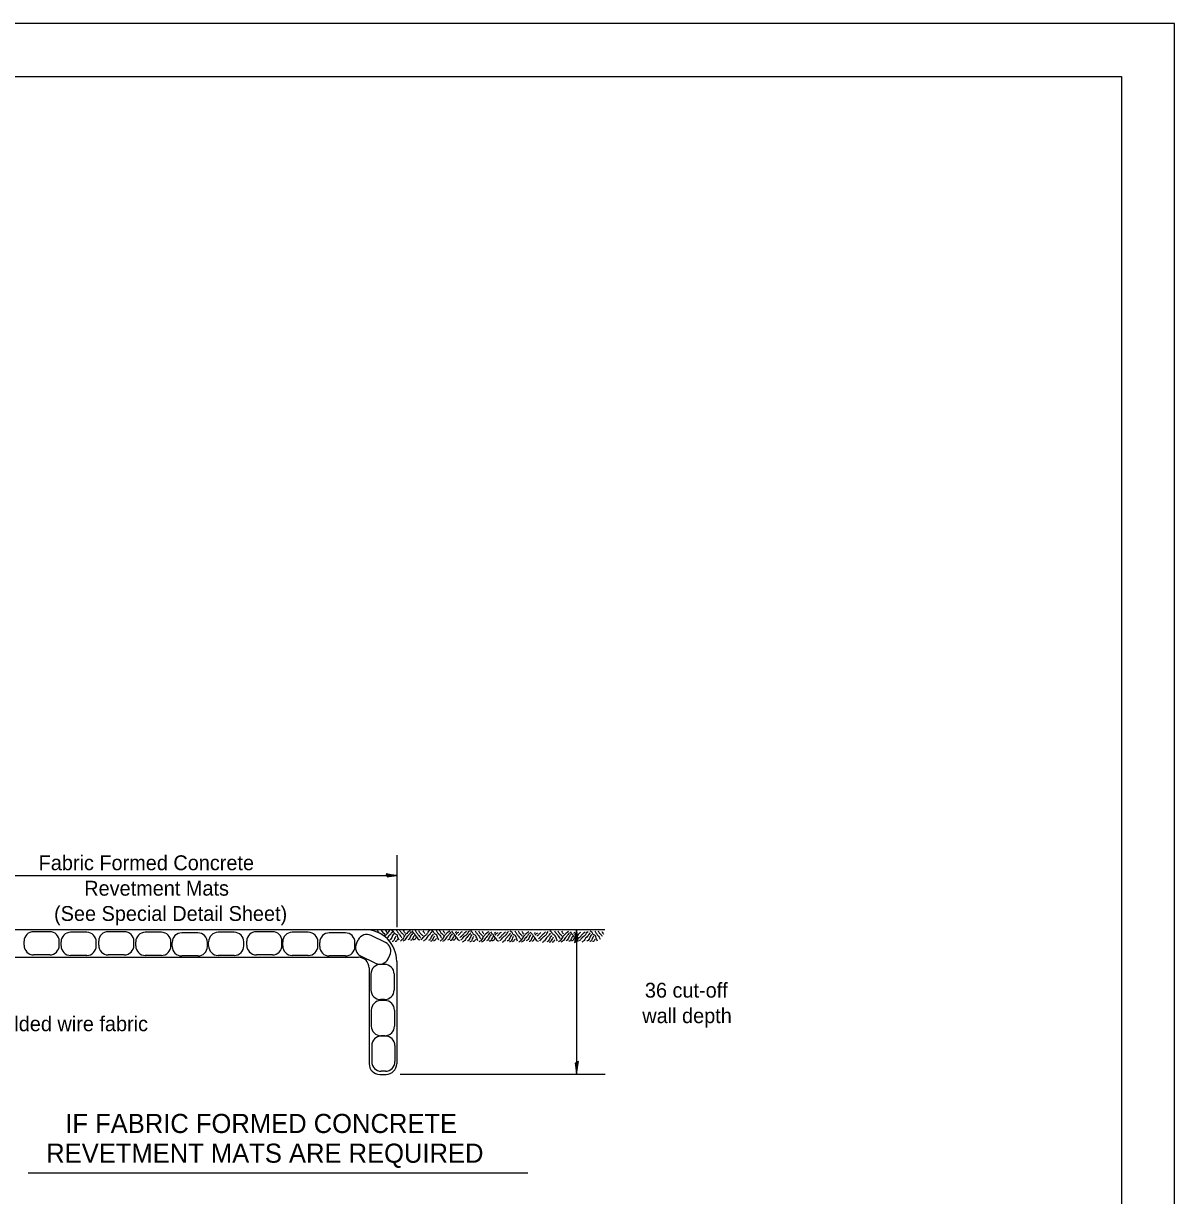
# Model space of a CAD drawing. Extents: x 0 to 2.83, y 0 to 1.83.
# Drawn here: x 1.93 to 2.833, y 0.913 to 1.833 of the extents above; entities that cross this region are included whole.
import ezdxf

# ---------------------------------------------------------------- set-up
doc = ezdxf.new("R2010")
doc.units = 0
for name, color, linetype in [('RD_Pr_Roadway_Dimensions', 7, 'Continuous'), ('RD_Pr_Roadway_Notes', 7, 'Continuous'), ('SH_General_Details', 7, 'Continuous'), ('SH_Printer_Plotting_Border', 7, 'Continuous')]:
    doc.layers.add(name, color=color, linetype=linetype)

msp = doc.modelspace()

# ---------------------------------------------------------------- linework, layer by layer
at = {"layer": 'RD_Pr_Roadway_Dimensions'}
for p, q in [((2.22275, 1.18045), (2.22275, 1.12376)), ((1.84115, 1.16444), (2.22275, 1.16444)), ((2.36392, 1.12196), (2.36392, 1.00833)), ((2.3863, 1.00833), (2.22538, 1.00833))]:
    msp.add_line(p, q, dxfattribs=at)
for points in [[(2.2151, 1.16455), (2.21536, 1.16341), (2.21859, 1.1639), (2.22275, 1.16444), (2.21831, 1.16504), (2.21442, 1.16573), (2.2151, 1.16455), (2.21544, 1.16379), (2.21995, 1.16444), (2.21502, 1.16531), (2.21575, 1.16433), (2.21783, 1.16447), (2.21583, 1.16477)], [(2.36379, 1.11278), (2.36516, 1.11309), (2.36457, 1.11697), (2.36392, 1.12196), (2.36319, 1.11663), (2.36237, 1.11196), (2.36379, 1.11278), (2.36469, 1.11319), (2.36391, 1.11861), (2.36287, 1.11268), (2.36404, 1.11356), (2.36388, 1.11605), (2.36352, 1.11365)], [(2.36406, 1.01751), (2.36269, 1.0172), (2.36328, 1.01332), (2.36392, 1.00833), (2.36465, 1.01366), (2.36547, 1.01833), (2.36406, 1.01751), (2.36315, 1.0171), (2.36393, 1.01168), (2.36497, 1.0176), (2.3638, 1.01673), (2.36396, 1.01424), (2.36432, 1.01664)]]:
    msp.add_lwpolyline(points, dxfattribs=at)
at = {"layer": 'RD_Pr_Roadway_Notes'}
msp.add_line((1.93354, 0.93098), (2.3257, 0.93098), dxfattribs=at)
at = {"layer": 'SH_General_Details'}
for p, q in [((2.83333, 1.83333), (-0.00001, 1.83333)), ((2.83333, 0), (2.83333, 1.83333)), ((1.84948, 1.12196), (2.19775, 1.12196)), ((1.95034, 1.12032), (1.93773, 1.12032)), ((1.97941, 1.11988), (1.96679, 1.11988)), ((2.00891, 1.12032), (1.99629, 1.12032)), ((2.03797, 1.11988), (2.02536, 1.11988)), ((2.06659, 1.11944), (2.05398, 1.11944)), ((2.09522, 1.11988), (2.0826, 1.11988)), ((2.12516, 1.12032), (2.11255, 1.12032)), ((2.15334, 1.11988), (2.14073, 1.11988)), ((2.18241, 1.11944), (2.16979, 1.11944)), ((2.19115, 1.11113), (2.19255, 1.11399)), ((2.19775, 1.12196), (2.38606, 1.12196)), ((2.21392, 1.11186), (2.20259, 1.11742)), ((1.93023, 1.10963), (1.93023, 1.11282)), ((1.95784, 1.10963), (1.95784, 1.11282)), ((1.95929, 1.10919), (1.95929, 1.11238)), ((1.98691, 1.10919), (1.98691, 1.11238)), ((1.98879, 1.10963), (1.98879, 1.11282)), ((2.01641, 1.10963), (2.01641, 1.11282)), ((2.01786, 1.10919), (2.01786, 1.11238)), ((2.04547, 1.10919), (2.04547, 1.11238)), ((2.04648, 1.10875), (2.04648, 1.11194)), ((2.07409, 1.10875), (2.07409, 1.11194)), ((2.0751, 1.10919), (2.0751, 1.11238)), ((2.10272, 1.10919), (2.10272, 1.11238)), ((2.10505, 1.10963), (2.10505, 1.11282)), ((2.13266, 1.10963), (2.13266, 1.11282)), ((2.13323, 1.10919), (2.13323, 1.11238)), ((2.16084, 1.10919), (2.16084, 1.11238)), ((2.16229, 1.10875), (2.16229, 1.11194)), ((2.18991, 1.10875), (2.18991, 1.11194)), ((1.84948, 1.10029), (2.19275, 1.10029)), ((1.95034, 1.10213), (1.93773, 1.10213)), ((1.97941, 1.10169), (1.96679, 1.10169)), ((2.00891, 1.10213), (1.99629, 1.10213)), ((2.03797, 1.10169), (2.02536, 1.10169)), ((2.06659, 1.10125), (2.05398, 1.10125)), ((2.09522, 1.10169), (2.0826, 1.10169)), ((2.12516, 1.10213), (2.11255, 1.10213)), ((2.15334, 1.10169), (2.14073, 1.10169)), ((2.18241, 1.10125), (2.16979, 1.10125)), ((2.2059, 1.09553), (2.19457, 1.10109)), ((2.21593, 1.09896), (2.21734, 1.10182)), ((2.22275, 1.09696), (2.22275, 1.01666)), ((2.20109, 1.09196), (2.20109, 1.01666)), ((2.2025, 1.08713), (2.2025, 1.07451)), ((2.2132, 1.09463), (2.21, 1.09463)), ((2.2207, 1.08713), (2.2207, 1.07451)), ((2.2028, 1.05875), (2.2028, 1.04613)), ((2.2132, 1.06701), (2.21, 1.06701)), ((2.2135, 1.06625), (2.2103, 1.06625)), ((2.221, 1.05875), (2.221, 1.04613)), ((2.20314, 1.0309), (2.20314, 1.01829)), ((2.2135, 1.03863), (2.2103, 1.03863)), ((2.21383, 1.0384), (2.21064, 1.0384)), ((2.22133, 1.0309), (2.22133, 1.01829)), ((2.20942, 1.00833), (2.21442, 1.00833)), ((2.21383, 1.01079), (2.21064, 1.01079))]:
    msp.add_line(p, q, dxfattribs=at)
msp.add_lwpolyline([(0.16666, 1.79167), (2.79166, 1.79167), (2.79166, 0.04167), (0.16666, 0.04167)], close=True, dxfattribs=at)
for centre, radius, start, end in [((1.93773, 1.11282), 0.0075, 90, 180), ((1.95034, 1.11282), 0.0075, 360, 90), ((1.96679, 1.11238), 0.0075, 90, 180), ((1.97941, 1.11238), 0.0075, 360, 90), ((1.99629, 1.11282), 0.0075, 90, 180), ((2.00891, 1.11282), 0.0075, 360, 90), ((2.02536, 1.11238), 0.0075, 90, 180), ((2.03797, 1.11238), 0.0075, 360, 90), ((2.05398, 1.11194), 0.0075, 90, 180), ((2.06659, 1.11194), 0.0075, 360, 90), ((2.0826, 1.11238), 0.0075, 90, 180), ((2.09522, 1.11238), 0.0075, 360, 90), ((2.11255, 1.11282), 0.0075, 90, 180), ((2.12516, 1.11282), 0.0075, 360, 90), ((2.14073, 1.11238), 0.0075, 90, 180), ((2.15334, 1.11238), 0.0075, 360, 90), ((2.16979, 1.11194), 0.0075, 90, 180), ((2.18241, 1.11194), 0.0075, 360, 90), ((2.19929, 1.11069), 0.0075, 63.85267, 153.85267), ((2.19775, 1.09696), 0.025, 0, 90), ((1.93773, 1.10963), 0.0075, 180, 270), ((1.95034, 1.10963), 0.0075, 270, 360), ((1.96679, 1.10919), 0.0075, 180, 270), ((1.97941, 1.10919), 0.0075, 270, 360), ((1.99629, 1.10963), 0.0075, 180, 270), ((2.00891, 1.10963), 0.0075, 270, 360), ((2.02536, 1.10919), 0.0075, 180, 270), ((2.03797, 1.10919), 0.0075, 270, 360), ((2.05398, 1.10875), 0.0075, 180, 270), ((2.06659, 1.10875), 0.0075, 270, 360), ((2.0826, 1.10919), 0.0075, 180, 270), ((2.09522, 1.10919), 0.0075, 270, 360), ((2.11255, 1.10963), 0.0075, 180, 270), ((2.12516, 1.10963), 0.0075, 270, 360), ((2.14073, 1.10919), 0.0075, 180, 270), ((2.15334, 1.10919), 0.0075, 270, 360), ((2.16979, 1.10875), 0.0075, 180, 270), ((2.18241, 1.10875), 0.0075, 270, 360), ((2.19788, 1.10782), 0.0075, 153.85267, 243.85267), ((2.21061, 1.10513), 0.0075, 333.85267, 63.85267), ((2.19275, 1.09196), 0.00833, 0, 90), ((2.2092, 1.10226), 0.0075, 243.85267, 333.85267), ((2.21, 1.08713), 0.0075, 90, 180), ((2.2132, 1.08713), 0.0075, 360, 90), ((2.21, 1.07451), 0.0075, 180, 270), ((2.2132, 1.07451), 0.0075, 270, 360), ((2.2103, 1.05875), 0.0075, 90, 180), ((2.2135, 1.05875), 0.0075, 360, 90), ((2.2103, 1.04613), 0.0075, 180, 270), ((2.2135, 1.04613), 0.0075, 270, 360), ((2.21064, 1.0309), 0.0075, 90, 180), ((2.21383, 1.0309), 0.0075, 360, 90), ((2.20942, 1.01666), 0.00833, 180, 270), ((2.21064, 1.01829), 0.0075, 180, 270), ((2.21383, 1.01829), 0.0075, 270, 360), ((2.21442, 1.01666), 0.00833, 270, 360)]:
    msp.add_arc(centre, radius, start, end, dxfattribs=at)
for points in [[(2.20702, 1.12196), (2.20722, 1.12166), (2.2087, 1.11969), (2.20905, 1.11926)], [(2.21022, 1.12196), (2.21061, 1.12139), (2.21134, 1.12034), (2.21259, 1.11928), (2.21333, 1.11823)], [(2.21299, 1.11678), (2.21391, 1.11761), (2.21565, 1.11907), (2.2162, 1.11995), (2.21729, 1.12144)], [(2.21382, 1.12158), (2.21468, 1.12027), (2.2153, 1.11948)], [(2.21937, 1.12036), (2.21843, 1.11911), (2.21709, 1.11736), (2.21577, 1.11599), (2.21518, 1.11488)], [(2.22061, 1.11866), (2.21954, 1.11729), (2.21885, 1.11577), (2.21791, 1.11426), (2.21699, 1.11377)], [(2.22466, 1.11367), (2.22394, 1.11523), (2.22237, 1.11823), (2.22161, 1.11851), (2.22025, 1.12035), (2.21875, 1.12142)], [(2.22217, 1.11676), (2.2215, 1.11575), (2.22068, 1.11399), (2.21987, 1.11286), (2.21909, 1.11263)], [(2.22371, 1.11448), (2.22318, 1.11385), (2.2225, 1.11285), (2.22147, 1.11263)], [(2.22235, 1.12169), (2.22296, 1.12065), (2.22444, 1.11868), (2.2253, 1.11762), (2.22628, 1.11618), (2.22676, 1.1154)], [(2.22491, 1.12161), (2.22552, 1.1207), (2.22626, 1.11964), (2.22751, 1.11858), (2.22824, 1.11753)], [(2.23323, 1.12109), (2.23191, 1.12011), (2.2306, 1.119), (2.22887, 1.117), (2.22685, 1.11386), (2.22566, 1.113)], [(2.23397, 1.12017), (2.23303, 1.11892), (2.23169, 1.11716), (2.23037, 1.11579), (2.22942, 1.11416), (2.2285, 1.11342), (2.22758, 1.11281)], [(2.22785, 1.12139), (2.22871, 1.12008), (2.22933, 1.11929)], [(2.23508, 1.11885), (2.23401, 1.11748), (2.23332, 1.11596), (2.23238, 1.11445), (2.23147, 1.11397)], [(2.23671, 1.11765), (2.23604, 1.11664), (2.23521, 1.11487), (2.23441, 1.11375), (2.23363, 1.11351)], [(2.2345, 1.12092), (2.23574, 1.11947), (2.23661, 1.11867), (2.23722, 1.1175), (2.23821, 1.11632), (2.23931, 1.11474), (2.24095, 1.1138)], [(2.23793, 1.11569), (2.2374, 1.11506), (2.23672, 1.11406), (2.23569, 1.11383)], [(2.23711, 1.12141), (2.23772, 1.12037), (2.2392, 1.1184), (2.24006, 1.11734), (2.24104, 1.1159), (2.24152, 1.11512)], [(2.23981, 1.12123), (2.24042, 1.12032), (2.24116, 1.11927), (2.24241, 1.1182), (2.24314, 1.11715)], [(2.24198, 1.11415), (2.24291, 1.11501), (2.24398, 1.11639), (2.2453, 1.11763), (2.24701, 1.11912), (2.24755, 1.12), (2.24863, 1.1215)], [(2.24332, 1.12092), (2.24417, 1.11961), (2.24479, 1.11882)], [(2.25019, 1.12036), (2.24925, 1.11911), (2.24791, 1.11735), (2.24659, 1.11598), (2.24563, 1.11435), (2.24471, 1.11361), (2.2438, 1.113)], [(2.2513, 1.11833), (2.25023, 1.11696), (2.24954, 1.11544), (2.24859, 1.11393), (2.24768, 1.11345)], [(2.25241, 1.1169), (2.25174, 1.11589), (2.25091, 1.11412), (2.25011, 1.11299), (2.24933, 1.11276)], [(2.2558, 1.11356), (2.2551, 1.11514), (2.25356, 1.11816), (2.25281, 1.11845), (2.25148, 1.1203), (2.24999, 1.1214)], [(2.25387, 1.11498), (2.25333, 1.11436), (2.25266, 1.11335), (2.25162, 1.11313)], [(2.25359, 1.12162), (2.25418, 1.12056), (2.25564, 1.11858), (2.25649, 1.11751), (2.25745, 1.11606), (2.25792, 1.11527)], [(2.25615, 1.1215), (2.25675, 1.12058), (2.25747, 1.11952), (2.25871, 1.11844), (2.25943, 1.11738)], [(2.26446, 1.12087), (2.26313, 1.11991), (2.2618, 1.11881), (2.26005, 1.11684), (2.25799, 1.11372), (2.25679, 1.11288)], [(2.26519, 1.11994), (2.26423, 1.11871), (2.26288, 1.11697), (2.26153, 1.11562), (2.26056, 1.11399), (2.25963, 1.11327), (2.25871, 1.11267)], [(2.25909, 1.12124), (2.25993, 1.11992), (2.26054, 1.11912)], [(2.26629, 1.11861), (2.2652, 1.11725), (2.26449, 1.11574), (2.26352, 1.11425), (2.26261, 1.11377)], [(2.2679, 1.11739), (2.26721, 1.11639), (2.26636, 1.11463), (2.26554, 1.11351), (2.26476, 1.11329)], [(2.26573, 1.12069), (2.26695, 1.11922), (2.26781, 1.11841), (2.2684, 1.11723), (2.26938, 1.11604), (2.27046, 1.11445), (2.27209, 1.11348)], [(2.26909, 1.11541), (2.26855, 1.11479), (2.26786, 1.11379), (2.26683, 1.11358)], [(2.26956, 1.12013), (2.26877, 1.11966), (2.26876, 1.11953)], [(2.26934, 1.11822), (2.27069, 1.11957), (2.27161, 1.12004)], [(2.27406, 1.12032), (2.27286, 1.11934), (2.27218, 1.1186), (2.27085, 1.11738)], [(2.27218, 1.11565), (2.27365, 1.11687), (2.2754, 1.11872), (2.27621, 1.11958), (2.27754, 1.1208)], [(2.27312, 1.11382), (2.27406, 1.11467), (2.27515, 1.11603), (2.27649, 1.11726), (2.27822, 1.11872), (2.27877, 1.11959), (2.27987, 1.12108)], [(2.28075, 1.11943), (2.27979, 1.11819), (2.27843, 1.11645), (2.27709, 1.1151), (2.27612, 1.11348), (2.27519, 1.11275), (2.27426, 1.11215)], [(2.28189, 1.11786), (2.2808, 1.1165), (2.2801, 1.11499), (2.27913, 1.11349), (2.27821, 1.11302)], [(2.28322, 1.11649), (2.28253, 1.1155), (2.28169, 1.11374), (2.28087, 1.11262), (2.28009, 1.1124)], [(2.28646, 1.11305), (2.28576, 1.11462), (2.28423, 1.11764), (2.28348, 1.11793), (2.28215, 1.11978), (2.28066, 1.12088)], [(2.28475, 1.11433), (2.2842, 1.11371), (2.28352, 1.11271), (2.28248, 1.1125)], [(2.28426, 1.1211), (2.28485, 1.12005), (2.28631, 1.11806), (2.28715, 1.11699), (2.28811, 1.11554), (2.28859, 1.11475)], [(2.28682, 1.12098), (2.28742, 1.12006), (2.28814, 1.119), (2.28938, 1.11792), (2.2901, 1.11686)], [(2.29513, 1.12036), (2.2938, 1.11939), (2.29247, 1.1183), (2.29071, 1.11632), (2.28865, 1.1132), (2.28746, 1.11236)], [(2.29586, 1.11943), (2.2949, 1.11819), (2.29354, 1.11645), (2.2922, 1.1151), (2.29123, 1.11348), (2.2903, 1.11275), (2.28937, 1.11215)], [(2.28976, 1.12073), (2.2906, 1.1194), (2.2912, 1.11861)], [(2.29695, 1.11809), (2.29587, 1.11673), (2.29516, 1.11522), (2.29419, 1.11373), (2.29327, 1.11325)], [(2.29856, 1.11687), (2.29788, 1.11587), (2.29703, 1.11411), (2.29621, 1.113), (2.29543, 1.11277)], [(2.2964, 1.12017), (2.29762, 1.11871), (2.29848, 1.1179), (2.29907, 1.11672), (2.30005, 1.11552), (2.30113, 1.11393), (2.30275, 1.11296)], [(2.29976, 1.11489), (2.29922, 1.11427), (2.29853, 1.11328), (2.2975, 1.11307)], [(2.30023, 1.11961), (2.29944, 1.11914), (2.29943, 1.11901)], [(2.30001, 1.1177), (2.30136, 1.11905), (2.30228, 1.11952)], [(2.30472, 1.1198), (2.30353, 1.11882), (2.30285, 1.11808), (2.30152, 1.11686)], [(2.30285, 1.11513), (2.30432, 1.11635), (2.30606, 1.1182), (2.30687, 1.11906), (2.30821, 1.12028)], [(2.30379, 1.1133), (2.30473, 1.11415), (2.30582, 1.11552), (2.30715, 1.11674), (2.30889, 1.1182), (2.30944, 1.11907), (2.31053, 1.12056)], [(2.31193, 1.11919), (2.31098, 1.11795), (2.30962, 1.11621), (2.30828, 1.11486), (2.3073, 1.11324), (2.30637, 1.11251), (2.30545, 1.11191)], [(2.31317, 1.11786), (2.31208, 1.1165), (2.31137, 1.11499), (2.31041, 1.11349), (2.30949, 1.11302)], [(2.31436, 1.1164), (2.31367, 1.1154), (2.31283, 1.11364), (2.31201, 1.11253), (2.31123, 1.1123)], [(2.31765, 1.11287), (2.31695, 1.11445), (2.31542, 1.11747), (2.31466, 1.11776), (2.31333, 1.11961), (2.31184, 1.12071)], [(2.3156, 1.11428), (2.31506, 1.11366), (2.31437, 1.11266), (2.31334, 1.11245)], [(2.31545, 1.12093), (2.31604, 1.11987), (2.31749, 1.11789), (2.31834, 1.11682), (2.3193, 1.11537), (2.31978, 1.11458)], [(2.31801, 1.12081), (2.31861, 1.11989), (2.31933, 1.11883), (2.32056, 1.11775), (2.32129, 1.11669)], [(2.32632, 1.12018), (2.32499, 1.11922), (2.32366, 1.11812), (2.3219, 1.11615), (2.31984, 1.11303), (2.31864, 1.11219)], [(2.32705, 1.11925), (2.32609, 1.11802), (2.32473, 1.11628), (2.32339, 1.11493), (2.32241, 1.1133), (2.32148, 1.11258), (2.32056, 1.11198)], [(2.32094, 1.12055), (2.32178, 1.11923), (2.32239, 1.11843)], [(2.32814, 1.11792), (2.32705, 1.11656), (2.32634, 1.11505), (2.32538, 1.11356), (2.32446, 1.11308)], [(2.32975, 1.1167), (2.32907, 1.1157), (2.32822, 1.11394), (2.3274, 1.11282), (2.32662, 1.1126)], [(2.32759, 1.12), (2.32881, 1.11853), (2.32967, 1.11772), (2.33026, 1.11654), (2.33123, 1.11535), (2.33232, 1.11376), (2.33394, 1.11279)], [(2.33095, 1.11472), (2.33041, 1.1141), (2.32972, 1.1131), (2.32868, 1.11289)], [(2.33142, 1.11944), (2.33062, 1.11897), (2.33062, 1.11884)], [(2.3312, 1.11753), (2.33254, 1.11888), (2.33346, 1.11935)], [(2.33591, 1.11963), (2.33471, 1.11865), (2.33404, 1.11791), (2.3327, 1.11669)], [(2.33404, 1.11496), (2.3355, 1.11618), (2.33725, 1.11803), (2.33806, 1.11889), (2.3394, 1.12011)], [(2.33498, 1.11313), (2.33592, 1.11398), (2.337, 1.11534), (2.33834, 1.11657), (2.34007, 1.11803), (2.34063, 1.1189), (2.34172, 1.12039)], [(2.3434, 1.11916), (2.34245, 1.11792), (2.34109, 1.11618), (2.33975, 1.11483), (2.33877, 1.11321), (2.33784, 1.11248), (2.33692, 1.11188)], [(2.34436, 1.11731), (2.34327, 1.11595), (2.34256, 1.11444), (2.3416, 1.11294), (2.34068, 1.11247)], [(2.34559, 1.11604), (2.34491, 1.11504), (2.34406, 1.11328), (2.34324, 1.11217), (2.34246, 1.11194)], [(2.34884, 1.11305), (2.34814, 1.11462), (2.3466, 1.11764), (2.34585, 1.11793), (2.34452, 1.11978), (2.34303, 1.12088)], [(2.34693, 1.11392), (2.34639, 1.1133), (2.3457, 1.1123), (2.34466, 1.11209)], [(2.34663, 1.1211), (2.34723, 1.12005), (2.34868, 1.11806), (2.34953, 1.11699), (2.35049, 1.11554), (2.35097, 1.11475)], [(2.34919, 1.12098), (2.34979, 1.12006), (2.35052, 1.119), (2.35175, 1.11792), (2.35247, 1.11686)], [(2.3575, 1.12036), (2.35618, 1.11939), (2.35485, 1.1183), (2.35309, 1.11632), (2.35103, 1.1132), (2.34983, 1.11236)], [(2.35823, 1.11943), (2.35728, 1.11819), (2.35592, 1.11645), (2.35458, 1.1151), (2.3536, 1.11348), (2.35267, 1.11275), (2.35175, 1.11215)], [(2.35213, 1.12073), (2.35297, 1.1194), (2.35358, 1.11861)], [(2.35933, 1.11809), (2.35824, 1.11673), (2.35753, 1.11522), (2.35657, 1.11373), (2.35565, 1.11325)], [(2.36094, 1.11687), (2.36025, 1.11587), (2.35941, 1.11411), (2.35859, 1.113), (2.3578, 1.11277)], [(2.35878, 1.12017), (2.36, 1.11871), (2.36086, 1.1179), (2.36144, 1.11672), (2.36242, 1.11552), (2.3635, 1.11393), (2.36513, 1.11296)], [(2.36213, 1.11489), (2.36159, 1.11427), (2.36091, 1.11328), (2.35987, 1.11307)], [(2.3626, 1.11961), (2.36181, 1.11914), (2.3618, 1.11901)], [(2.36239, 1.1177), (2.36373, 1.11905), (2.36465, 1.11952)], [(2.3671, 1.1198), (2.3659, 1.11882), (2.36523, 1.11808), (2.36389, 1.11686)], [(2.36522, 1.11513), (2.36669, 1.11635), (2.36844, 1.1182), (2.36925, 1.11906), (2.37058, 1.12028)], [(2.36617, 1.1133), (2.3671, 1.11415), (2.36819, 1.11552), (2.36953, 1.11674), (2.37126, 1.1182), (2.37181, 1.11907), (2.37291, 1.12056)], [(2.37464, 1.11947), (2.37368, 1.11823), (2.37232, 1.1165), (2.37098, 1.11514), (2.37001, 1.11352), (2.36908, 1.11279), (2.36815, 1.11219)], [(2.37578, 1.11786), (2.37469, 1.1165), (2.37398, 1.11499), (2.37302, 1.11349), (2.3721, 1.11302)], [(2.37734, 1.11673), (2.37666, 1.11573), (2.37581, 1.11397), (2.37499, 1.11285), (2.37421, 1.11263)], [(2.38037, 1.11287), (2.37967, 1.11445), (2.37813, 1.11747), (2.37738, 1.11776), (2.37605, 1.11961), (2.37456, 1.12071)], [(2.37859, 1.11437), (2.37804, 1.11376), (2.37736, 1.11276), (2.37632, 1.11255)], [(2.37816, 1.12093), (2.37876, 1.11987), (2.38021, 1.11789), (2.38106, 1.11682), (2.38202, 1.11537), (2.3825, 1.11458)], [(2.38072, 1.12081), (2.38132, 1.11989), (2.38205, 1.11883), (2.38328, 1.11775), (2.384, 1.11669)], [(2.38366, 1.12055), (2.3845, 1.11923), (2.38511, 1.11843)]]:
    msp.add_spline(points, degree=3, dxfattribs=at)
at = {"layer": 'SH_Printer_Plotting_Border'}
msp.add_lwpolyline([(-0.00001, 0), (2.83333, 0), (2.83333, 1.83333), (-0.00001, 1.83333)], close=True, dxfattribs=at)

# ---------------------------------------------------------------- texts
at = {"layer": 'RD_Pr_Roadway_Dimensions'}
for s, height, p in [('Fabric Formed Concrete ', 0.0116667, (1.94166, 1.1686)), ('Revetment Mats', 0.0116667, (1.97746, 1.1486)), ('(See Special Detail Sheet)', 0.0116667, (1.95377, 1.12877)), ('36 cut-off', 0.011667, (2.41755, 1.06855)), ('wall depth', 0.011667, (2.41552, 1.04855))]:
    msp.add_text(s, height=height, dxfattribs=at).set_placement(p)
at = {"layer": 'RD_Pr_Roadway_Notes'}
for s, height, p in [('Welded wire fabric', 0.0116667, (1.89919, 1.04221)), ('IF FABRIC FORMED CONCRETE', 0.015, (1.96257, 0.96228)), ('REVETMENT MATS ARE REQUIRED', 0.015, (1.9476, 0.93895))]:
    msp.add_text(s, height=height, dxfattribs=at).set_placement(p)

doc.saveas('drawing.dxf')
